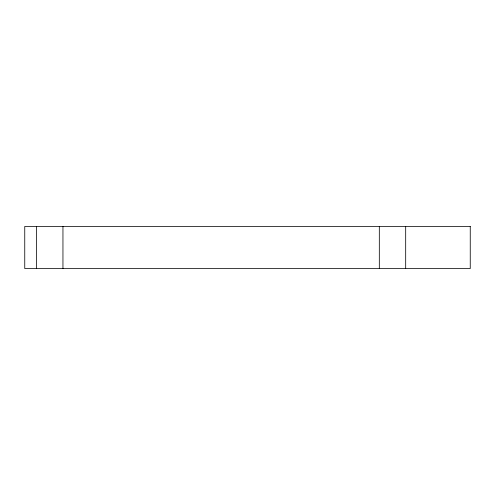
<?xml version="1.0" encoding="UTF-8"?>
<svg xmlns="http://www.w3.org/2000/svg" width="495" height="495" viewBox="0 0 495 495"><rect width="100%" height="100%" fill="white"/><g stroke="black" fill="none" stroke-linecap="round" stroke-linejoin="round"><path stroke-width="0.74" d="M405.683 226.444L405.683 268.556M379.318 226.444L379.318 268.556M62.952 226.444L62.952 268.556M36.593 226.444L36.593 268.556M470.25 226.444L24.75 226.444L24.75 268.556L470.25 268.556L470.25 226.444"/></g></svg>
